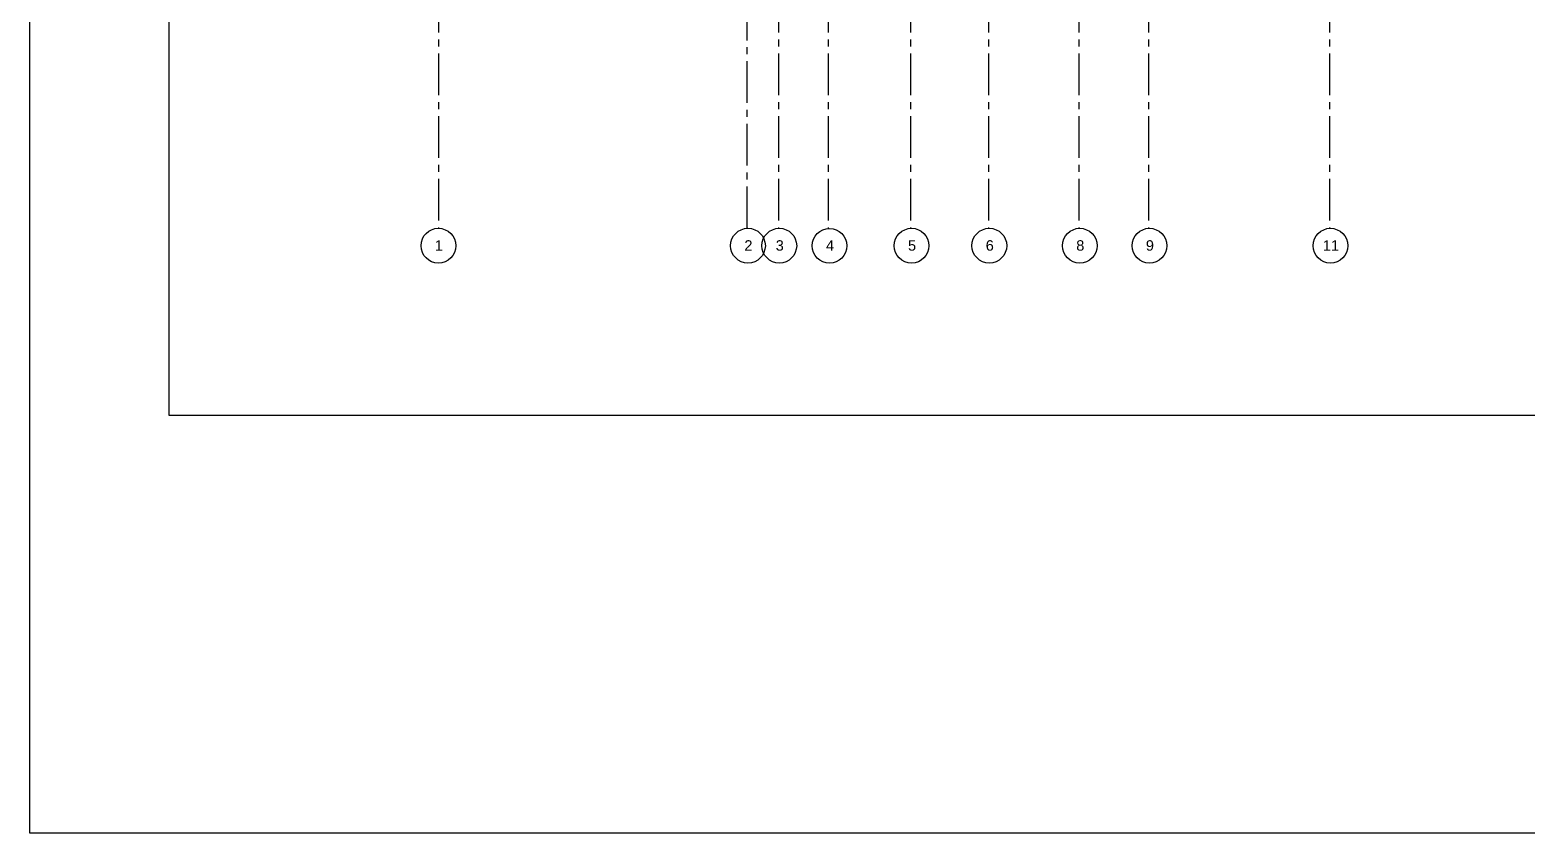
# Model space of a CAD drawing. Header units: inches. Extents: x 5931 to 10048, y 0 to 3185.
# Drawn here: x 6000 to 7290, y 0 to 692 of the extents above; entities that cross this region are included whole.
import ezdxf
from ezdxf.enums import TextEntityAlignment as Align

# ---------------------------------------------------------------- set-up
doc = ezdxf.new("R2010")
doc.units = ezdxf.units.IN
doc.header["$LTSCALE"] = 48
doc.header["$MEASUREMENT"] = 0
doc.linetypes.add('CENTER2', pattern=[1.125, 0.75, -0.125, 0.125, -0.125])
doc.linetypes.add('HIDDEN', pattern=[0.375, 0.25, -0.125])
for name, color, linetype in [('_0_Objects', 8, 'Continuous'), ('A-Grid(3-32)', 8, 'CENTER2'), ('S-Grid-Iden', 8, 'Continuous')]:
    doc.layers.add(name, color=color, linetype=linetype)
doc.layers.add('A-ANNO-NPLT', color=8, linetype='Continuous', plot=False)
doc.styles.get("Standard").update_dxf_attribs({"font": 'arial.ttf'})

# ---------------------------------------------------------------- blocks, each defined once
blk = doc.blocks.new('Column Bubble')
blk.add_circle((-0.004, -0.002), 0.156)
blk.add_attdef('XX', text='', height=0.0938).set_placement((0, 0), align=Align.MIDDLE_CENTER)
blk = doc.blocks.new('1ST FLOOR - STRUCTURAL GRID')
at = {"layer": 'A-Grid(3-32)'}
for p, q in [((2336.5, -7426), (2336.5, -9520.7)), ((2602.5, -9520.7), (2602.5, -7426)), ((2629.5, -7426), (2629.5, -9520.7)), ((2672.5, -7426), (2672.5, -9520.7)), ((2743.5, -7426), (2743.5, -9520.7)), ((2810.5, -7426), (2810.5, -9520.7)), ((2888.5, -7426), (2888.5, -9520.7)), ((2948.5, -7426), (2948.5, -9520.7)), ((3104.5, -7426), (3104.5, -9520.7))]:
    blk.add_line(p, q, dxfattribs=at)
at = {"layer": 'S-Grid-Iden', "xscale": 96, "yscale": 96, "zscale": 96}
for p, values in [((2336.9, -9535.5), {'XX': '1'}), ((2603.7, -9535.5), {'XX': '2'}), ((2630.7, -9535.5), {'XX': '3'}), ((2674, -9535.6), {'XX': '4'}), ((2744.7, -9535.5), {'XX': '5'}), ((2811.7, -9535.5), {'XX': '6'}), ((2889.7, -9535.5), {'XX': '8'}), ((2949.7, -9535.5), {'XX': '9'}), ((3105.7, -9535.5), {'XX': '11'})]:
    blk.add_blockref('Column Bubble', p, dxfattribs=at).add_auto_attribs(values)

msp = doc.modelspace()

# ---------------------------------------------------------------- linework, layer by layer
at = {"layer": 'A-ANNO-NPLT'}
for points in [[(6000, 0), (6000, 2976), (10048, 2976), (10048, 0)], [(6120, 360), (6120, 2616), (9928, 2616), (9928, 360)]]:
    msp.add_lwpolyline(points, close=True, dxfattribs=at)

# ---------------------------------------------------------------- block references
at = {"layer": '_0_Objects', "linetype": 'HIDDEN'}
msp.add_blockref('1ST FLOOR - STRUCTURAL GRID', (4015.5, 10042), dxfattribs=at)

doc.saveas('drawing.dxf')
